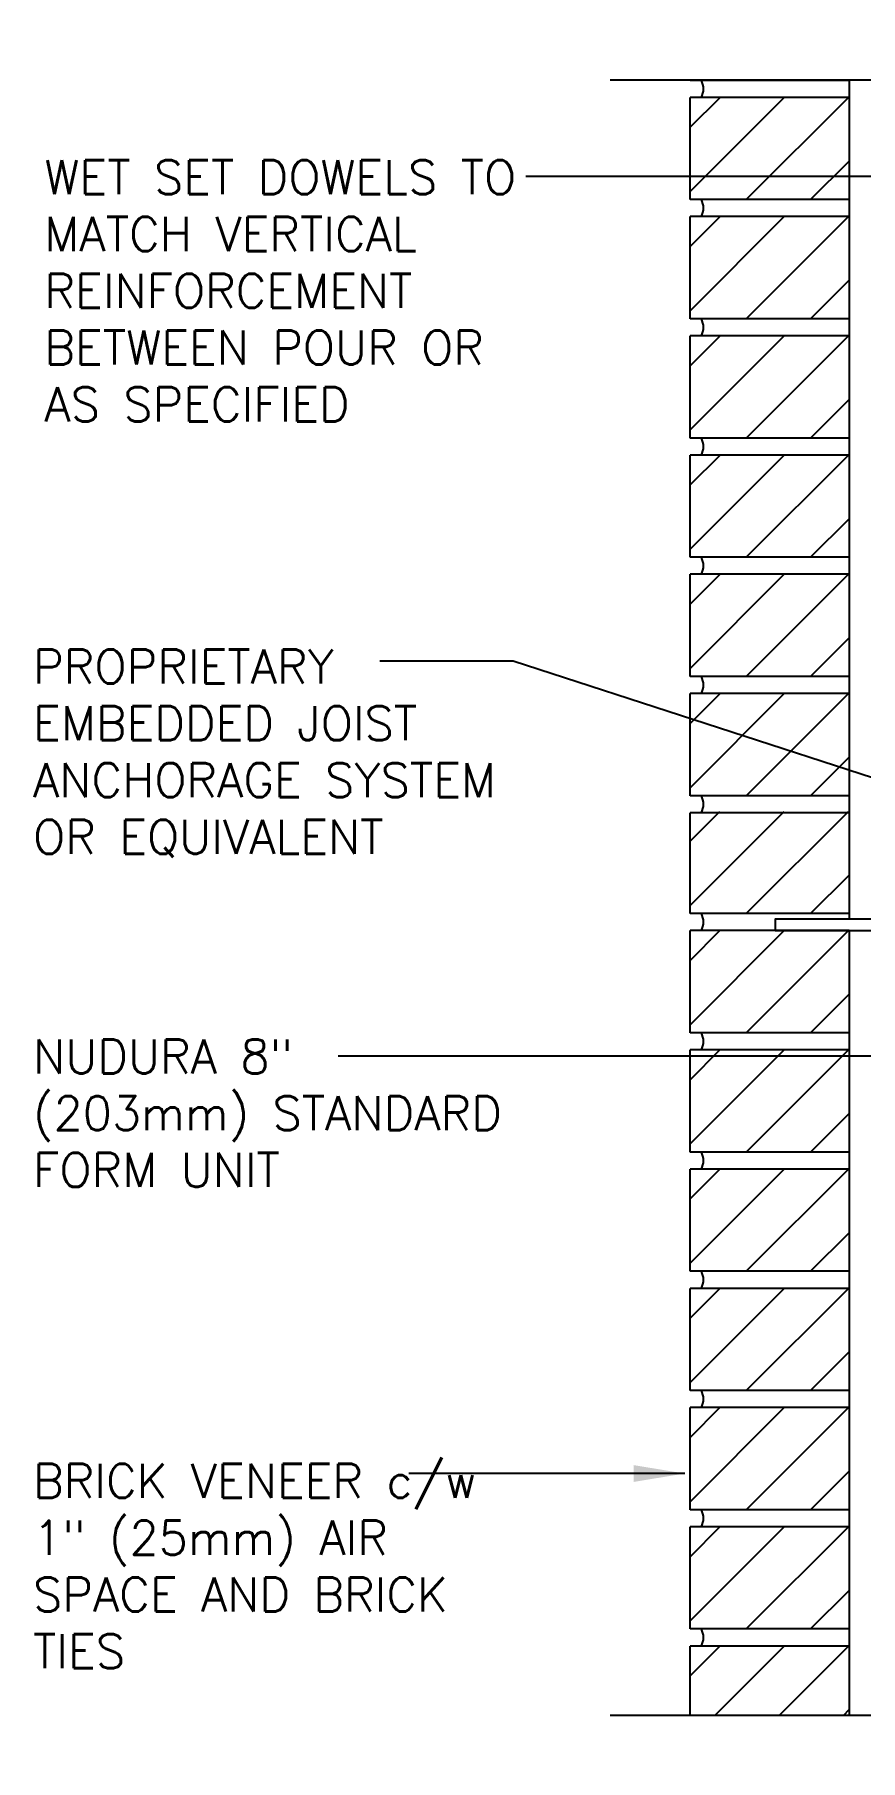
# Model space of a CAD drawing. Header units: inches. Extents: x 105 to 215, y 78 to 153.
# Drawn here: x 163.67 to 181.85, y 114.94 to 152.94 of the extents above; entities that cross this region are included whole.
import ezdxf

# ---------------------------------------------------------------- set-up
doc = ezdxf.new("R2010")
doc.units = ezdxf.units.IN
doc.header["$LTSCALE"] = 0.5
doc.header["$MEASUREMENT"] = 0
for name, color, linetype in [('HATCH', 12, 'Continuous'), ('line25', 2, 'Continuous'), ('LINE9', 9, 'Continuous'), ('TEXT', 4, 'Continuous')]:
    doc.layers.add(name, color=color, linetype=linetype)
doc.styles.add('DIM', font='romans.shx', dxfattribs={"width": 0.7})
doc.styles.add('ROMANS', font='romans.shx', dxfattribs={"height": 0.75})
doc.dimstyles.new('ext_12', dxfattribs={"dimscale": 12, "dimtxt": 0.09375, "dimasz": 0.09375, "dimexe": 0.09375, "dimexo": 0.0625, "dimgap": 0.0625, "dimtad": 1, "dimdec": 1, "dimzin": 3, "dimdsep": 46, "dimlunit": 4, "dimtxsty": 'DIM', "dimcen": 0.09, "dimdle": 0.09375, "dimclrt": 4, "dimadec": 0, "dimazin": 0, "dimtfac": 1, "dimtdec": 1, "dimtmove": 2, "dimatfit": 3, "dimfxl": 1, "dimfrac": 2, "dimtolj": 1, "dimtzin": 0, "dimarcsym": 0})

msp = doc.modelspace()

# ---------------------------------------------------------------- hatches: boundary and pattern name
at = {"layer": 'HATCH'}
h = msp.add_hatch(dxfattribs=at)
h.set_pattern_fill('ANSI31', color=256, scale=8, style=0)
h.set_pattern_definition([(45, (104.3142, 61.3569), (-0.707107, 0.707107), [])])
h.paths.add_polyline_path([(181.599, 151.944), (178.099, 151.944), (178.099, 151.935), (181.599, 151.935)])
h = msp.add_hatch(dxfattribs=at)
h.set_pattern_fill('ANSI31', color=256, scale=8, style=0)
h.set_pattern_definition([(45, (104.3142, 58.7319), (-0.707107, 0.707107), [])])
h.paths.add_polyline_path([(181.599, 149.31), (181.599, 151.56), (178.099, 151.56), (178.099, 149.31)])
h = msp.add_hatch(dxfattribs=at)
h.set_pattern_fill('ANSI31', color=256, scale=8, style=0)
h.set_pattern_definition([(45, (104.3142, 56.1069), (-0.707107, 0.707107), [])])
h.paths.add_polyline_path([(181.599, 146.685), (181.599, 148.935), (178.099, 148.935), (178.099, 146.685)])
h = msp.add_hatch(dxfattribs=at)
h.set_pattern_fill('ANSI31', color=256, scale=8, style=0)
h.set_pattern_definition([(45, (104.3142, 53.4819), (-0.707107, 0.707107), [])])
h.paths.add_polyline_path([(181.599, 144.06), (181.599, 146.31), (178.099, 146.31), (178.099, 144.06)])
h = msp.add_hatch(dxfattribs=at)
h.set_pattern_fill('ANSI31', color=256, scale=8, style=0)
h.set_pattern_definition([(45, (104.3142, 50.8569), (-0.707107, 0.707107), [])])
h.paths.add_polyline_path([(181.599, 141.435), (181.599, 143.685), (178.099, 143.685), (178.099, 141.435)])
h = msp.add_hatch(dxfattribs=at)
h.set_pattern_fill('ANSI31', color=256, scale=8, style=0)
h.set_pattern_definition([(45, (104.3142, 48.2319), (-0.707107, 0.707107), [])])
h.paths.add_polyline_path([(181.599, 138.81), (181.599, 141.06), (178.099, 141.06), (178.099, 138.81)])
h = msp.add_hatch(dxfattribs=at)
h.set_pattern_fill('ANSI31', color=256, scale=8, style=0)
h.set_pattern_definition([(45, (104.3142, 45.6069), (-0.707107, 0.707107), [])])
h.paths.add_polyline_path([(181.599, 136.185), (181.599, 138.435), (178.099, 138.435), (178.099, 136.185)])
h = msp.add_hatch(dxfattribs=at)
h.set_pattern_fill('ANSI31', color=256, scale=8, style=0)
h.set_pattern_definition([(45, (104.3142, 43.0117), (-0.707107, 0.707107), [])])
h.paths.add_polyline_path([(181.599, 133.589), (181.599, 135.839), (178.099, 135.839), (178.099, 133.589)])
h = msp.add_hatch(dxfattribs=at)
h.set_pattern_fill('ANSI31', color=256, scale=8, style=0)
h.set_pattern_definition([(45, (104.3142, 40.3867), (-0.707107, 0.707107), [])])
h.paths.add_polyline_path([(181.599, 130.964), (181.599, 133.214), (178.099, 133.214), (178.099, 130.964)])
h = msp.add_hatch(dxfattribs=at)
h.set_pattern_fill('ANSI31', color=256, scale=8, style=0)
h.set_pattern_definition([(45, (104.3142, 37.7617), (-0.707107, 0.707107), [])])
h.paths.add_polyline_path([(181.599, 128.339), (181.599, 130.589), (178.099, 130.589), (178.099, 128.339)])
h = msp.add_hatch(dxfattribs=at)
h.set_pattern_fill('ANSI31', color=256, scale=8, style=0)
h.set_pattern_definition([(45, (104.3142, 35.1367), (-0.707107, 0.707107), [])])
h.paths.add_polyline_path([(181.599, 125.714), (181.599, 127.964), (178.099, 127.964), (178.099, 125.714)])
h = msp.add_hatch(dxfattribs=at)
h.set_pattern_fill('ANSI31', color=256, scale=8, style=0)
h.set_pattern_definition([(45, (104.3142, 32.5117), (-0.707107, 0.707107), [])])
h.paths.add_polyline_path([(181.599, 123.089), (181.599, 125.339), (178.099, 125.339), (178.099, 123.089)])
h = msp.add_hatch(dxfattribs=at)
h.set_pattern_fill('ANSI31', color=256, scale=8, style=0)
h.set_pattern_definition([(45, (104.3142, 29.8867), (-0.707107, 0.707107), [])])
h.paths.add_polyline_path([(181.599, 120.464), (181.599, 122.714), (178.099, 122.714), (178.099, 120.464)])
h = msp.add_hatch(dxfattribs=at)
h.set_pattern_fill('ANSI31', color=256, scale=8, style=0)
h.set_pattern_definition([(45, (104.3142, 27.2617), (-0.707107, 0.707107), [])])
h.paths.add_polyline_path([(181.599, 117.839), (181.599, 120.089), (178.099, 120.089), (178.099, 117.839)])
h = msp.add_hatch(dxfattribs=at)
h.set_pattern_fill('ANSI31', color=256, scale=8, style=0)
h.set_pattern_definition([(45, (104.3142, 24.6367), (-0.707107, 0.707107), [])])
h.paths.add_polyline_path([(178.099, 115.944), (181.599, 115.944), (181.599, 117.464), (178.099, 117.464)])

# ---------------------------------------------------------------- linework, layer by layer
for centre in [(177.98, 151.747), (177.98, 149.122), (177.98, 146.497), (177.98, 143.872), (177.98, 141.247), (177.98, 138.622), (177.98, 135.997), (177.98, 133.402), (177.98, 130.777), (177.98, 128.152), (177.98, 125.527), (177.98, 122.902), (177.98, 120.277), (177.98, 117.652)]:
    msp.add_arc(centre, 0.413, 333.033, 26.967, dxfattribs=at)
at = {"layer": 'line25'}
for p, q in [((178.099, 151.935), (178.099, 151.944)), ((181.599, 151.935), (178.099, 151.935)), ((181.599, 151.944), (181.599, 133.464)), ((178.099, 149.31), (178.099, 151.56)), ((181.599, 151.56), (178.099, 151.56)), ((181.599, 149.31), (178.099, 149.31)), ((178.099, 146.685), (178.099, 148.935)), ((181.599, 148.935), (178.099, 148.935)), ((181.599, 146.685), (178.099, 146.685)), ((178.099, 144.06), (178.099, 146.31)), ((181.599, 146.31), (178.099, 146.31)), ((181.599, 144.06), (178.099, 144.06)), ((178.099, 141.435), (178.099, 143.685)), ((181.599, 143.685), (178.099, 143.685)), ((181.599, 141.435), (178.099, 141.435)), ((181.599, 141.06), (178.099, 141.06)), ((178.099, 138.81), (178.099, 141.06)), ((181.599, 138.81), (178.099, 138.81)), ((178.099, 136.185), (178.099, 138.435)), ((181.599, 138.435), (178.099, 138.435)), ((181.599, 136.185), (178.099, 136.185)), ((178.099, 133.589), (178.099, 135.81)), ((181.599, 135.81), (178.099, 135.81)), ((181.599, 133.589), (178.099, 133.589)), ((178.099, 130.964), (178.099, 133.214)), ((181.599, 133.214), (178.099, 133.214)), ((181.599, 133.214), (181.599, 115.944)), ((181.599, 130.964), (178.099, 130.964)), ((178.099, 128.339), (178.099, 130.589)), ((181.599, 130.589), (178.099, 130.589)), ((181.599, 128.339), (178.099, 128.339)), ((181.599, 127.964), (178.099, 127.964)), ((178.099, 125.714), (178.099, 127.964)), ((181.599, 125.714), (178.099, 125.714)), ((181.599, 125.339), (178.099, 125.339)), ((178.099, 123.089), (178.099, 125.339)), ((181.599, 123.089), (178.099, 123.089)), ((181.599, 122.714), (178.099, 122.714)), ((178.099, 120.464), (178.099, 122.714)), ((181.599, 120.464), (178.099, 120.464)), ((181.599, 120.089), (178.099, 120.089)), ((178.099, 117.839), (178.099, 120.089)), ((181.599, 117.839), (178.099, 117.839)), ((181.599, 117.464), (178.099, 117.464)), ((178.099, 115.944), (178.099, 117.464))]:
    msp.add_line(p, q, dxfattribs=at)
at = {"layer": 'LINE9'}
for points in [[(176.337, 151.944), (187.081, 151.944), (188.081, 152.944), (188.081, 150.944), (189.081, 151.944), (199.586, 151.944)], [(176.337, 115.944), (187.081, 115.944), (188.081, 116.944), (188.081, 114.944), (189.081, 115.944), (199.586, 115.944)]]:
    msp.add_lwpolyline(points, dxfattribs=at)
msp.add_lwpolyline([(182.974, 137.339), (182.724, 137.339), (182.724, 133.464), (179.974, 133.464), (179.974, 133.214), (182.974, 133.214)], close=True, dxfattribs=at)

# ---------------------------------------------------------------- texts
at = {"layer": 'TEXT', "char_height": 0.75, "attachment_point": 4, "style": 'ROMANS'}
for s, insert, width in [('WET SET DOWELS TO MATCH VERTICAL REINFORCEMENT BETWEEN POUR OR AS SPECIFIED', (163.887, 147.302), 11.56538), ('PROPRIETARY EMBEDDED JOIST ANCHORAGE SYSTEM OR EQUIVALENT', (163.637, 137.119), 12.48719), ('NUDURA 8" (203mm) STANDARD FORM UNIT', (163.637, 129.196), 11.69947), ('BRICK VENEER c/w 1" (25mm) AIR SPACE AND BRICK TIES', (163.637, 119.224), 10.8749)]:
    msp.add_mtext(s, dxfattribs=dict(at, insert=insert, width=width))

# ---------------------------------------------------------------- leaders
at = {"layer": 'TEXT'}
for points, override in [([(188.425, 149.821), (174.481, 149.821)], {"dimgap": 0.0625, "dimtad": 0}), ([(190.844, 133.744), (174.205, 139.151), (171.268, 139.151)], {"dimtad": 0}), ([(184.61, 130.45), (170.352, 130.45)], {"dimgap": 0.0625, "dimtad": 0}), ([(177.981, 121.262), (171.905, 121.262)], {"dimgap": 0.0625, "dimtad": 0})]:
    msp.add_leader(points, dimstyle='ext_12', override=override, dxfattribs=at)

doc.saveas('drawing.dxf')
